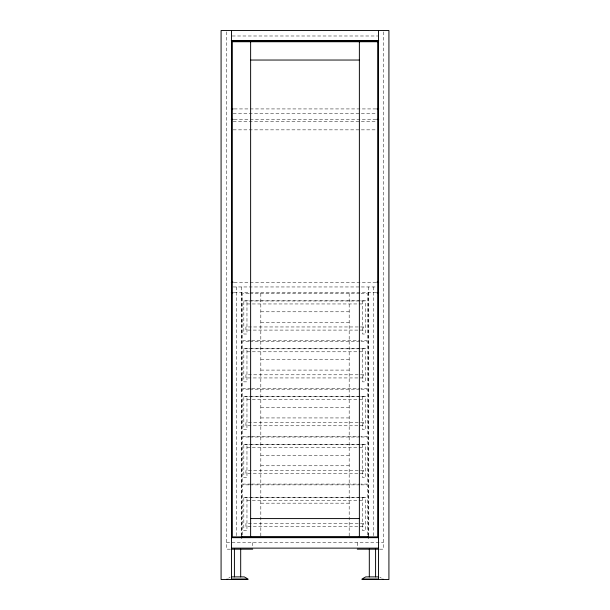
<?xml version="1.0" encoding="UTF-8"?>
<svg xmlns="http://www.w3.org/2000/svg" width="610" height="610" viewBox="0 0 610 610"><rect width="100%" height="100%" fill="white"/><g stroke="black" fill="none" stroke-linecap="round" stroke-linejoin="round"><path stroke-width="0.46" stroke-dasharray="3.05 2.29" d="M228.597 578.15L230.107 577.304M232.227 35.99L377.773 35.99M234.133 108.931L375.867 108.931M233.18 113.635L376.82 113.635M234.133 119.385L375.867 119.385M233.18 121.474L376.82 121.474M233.18 129.846L376.82 129.846M234.133 282.255L375.867 282.255M233.18 286.959L376.82 286.959M234.126 292.716L377.773 292.716M248.926 293.494L242.521 293.494L242.521 340.555L250.756 340.555M249.841 293.494L360.159 293.494M361.074 293.494L367.479 293.494L367.479 340.555L361.074 340.555M243.825 300.974L365.649 300.974M246.966 303.955L362.515 303.955M260.821 311.794L349.179 311.794M260.821 322.255L349.179 322.255M251.671 340.555L360.159 340.555M248.926 341.341L242.521 341.341L242.521 388.395L250.756 388.395M249.841 341.341L360.159 341.341M361.074 341.341L367.479 341.341L367.479 388.395L361.074 388.395M243.825 348.813L365.649 348.813M246.966 351.795L362.515 351.795M260.821 359.641L349.179 359.641M260.821 370.095L349.179 370.095M251.671 388.395L360.159 388.395M248.926 389.18L242.521 389.18L242.521 436.234L250.756 436.234M249.841 389.18L360.159 389.18M361.074 389.18L367.479 389.18L367.479 436.234L361.074 436.234M243.825 396.66L365.649 396.66M246.966 399.634L362.515 399.634M260.821 407.48L349.179 407.48M260.821 417.934L349.179 417.934M251.671 436.234L360.159 436.234M248.926 437.019L242.521 437.019L242.521 484.081L250.756 484.081M249.841 437.019L360.159 437.019M361.074 437.019L367.479 437.019L367.479 484.081L361.074 484.081M243.825 444.499L365.649 444.499M246.966 447.481L362.515 447.481M260.821 455.319L349.179 455.319M260.821 465.781L349.179 465.781M251.671 484.081L360.159 484.081M248.926 484.866L242.521 484.866L242.521 535.245M249.841 484.866L360.159 484.866M361.074 484.866L367.479 484.866L367.479 535.245M243.825 497.569L365.649 497.569M246.966 500.551L362.515 500.551M260.821 503.166L349.179 503.166M226.569 542.641L383.431 542.641M230.305 549.175L226.569 549.175L226.569 30.5M379.694 549.175L383.431 549.175L383.431 30.5M379.893 577.304L381.402 578.15M373.236 286.959L373.236 536.03M368.524 286.959L368.524 535.084M368.265 292.716L368.265 536.03M362.515 300.814L362.515 334.021L365.649 334.021L365.649 300.814L243.825 300.814L243.825 334.021L246.966 334.021L246.966 300.814M362.515 348.661L362.515 381.86L365.649 381.86L365.649 348.661L243.825 348.661L243.825 381.86L246.966 381.86L246.966 348.661M362.515 396.5L362.515 429.699L365.649 429.699L365.649 396.5L243.825 396.5L243.825 429.699L246.966 429.699L246.966 396.5M362.515 444.339L362.515 477.546L365.649 477.546L365.649 444.339L243.825 444.339L243.825 477.546L246.966 477.546L246.966 444.339M362.515 497.409L362.515 530.616L365.649 530.616L365.649 497.409L243.825 497.409L243.825 530.616L246.966 530.616L246.966 497.409M357.285 542.641L357.285 546.377M349.179 293.494L349.179 340.555M349.179 341.341L349.179 388.395M349.179 389.18L349.179 436.234M349.179 437.019L349.179 484.081M349.179 484.866L349.179 537.151M260.821 293.494L260.821 340.555M260.821 341.341L260.821 388.395M260.821 389.18L260.821 436.234M260.821 437.019L260.821 484.081M260.821 484.866L260.821 537.151M252.715 542.641L252.715 546.377M241.735 292.716L241.735 536.03M241.476 286.959L241.476 535.084M236.764 286.959L236.764 536.03M363.56 326.96L245.914 326.96L245.914 330.094L363.56 330.094L363.56 326.96M363.56 374.799L245.914 374.799L245.914 377.941L363.56 377.941L363.56 374.799M363.56 422.646L245.914 422.646L245.914 425.78L363.56 425.78L363.56 422.646M363.56 470.485L245.914 470.485L245.914 473.619L363.56 473.619L363.56 470.485M363.56 523.555L245.914 523.555L245.914 526.689L363.56 526.689L363.56 523.555"/><path stroke-width="0.91" d="M231.274 40.695L378.726 40.695M231.541 40.954L378.459 40.954M250.626 60.039L359.374 60.039M231.274 108.931L233.18 108.931M376.82 108.931L378.726 108.931M231.274 119.385L233.18 119.385M376.82 119.385L378.726 119.385M231.274 282.255L233.18 282.255M376.82 282.255L378.726 282.255M231.274 292.716L233.18 292.716M376.82 292.716L378.726 292.716M250.626 518.584L359.374 518.584M242.521 537.151L367.479 537.151M231.541 537.669L378.459 537.669M231.541 548.131L378.459 548.131M231.243 549.175L252.715 549.175M357.285 549.175L378.757 549.175M231.754 576.885L244.244 576.885L248.011 578.997L232.326 578.997M378.246 576.885L365.756 576.885L361.989 578.997L377.674 578.997M248.011 579.5L221.079 579.5L221.079 30.5L388.921 30.5L388.921 579.5L361.989 579.5M382.905 578.997L382.905 579.5M378.459 30.5L378.459 579.5M375.585 549.175L375.585 576.885M369.309 549.175L369.309 576.885M368.524 536.03L368.524 537.936M368.265 536.03L368.265 537.936M359.374 41.739L359.374 536.884M250.626 41.739L250.626 536.884M241.735 536.03L241.735 537.936M241.476 536.03L241.476 537.936M240.691 549.175L240.691 576.885M234.415 549.175L234.415 576.885M231.541 30.5L231.541 579.5M227.095 578.997L227.095 579.5M377.674 41.739L232.326 41.739L232.326 536.884L377.674 536.884L377.674 41.739"/></g></svg>
